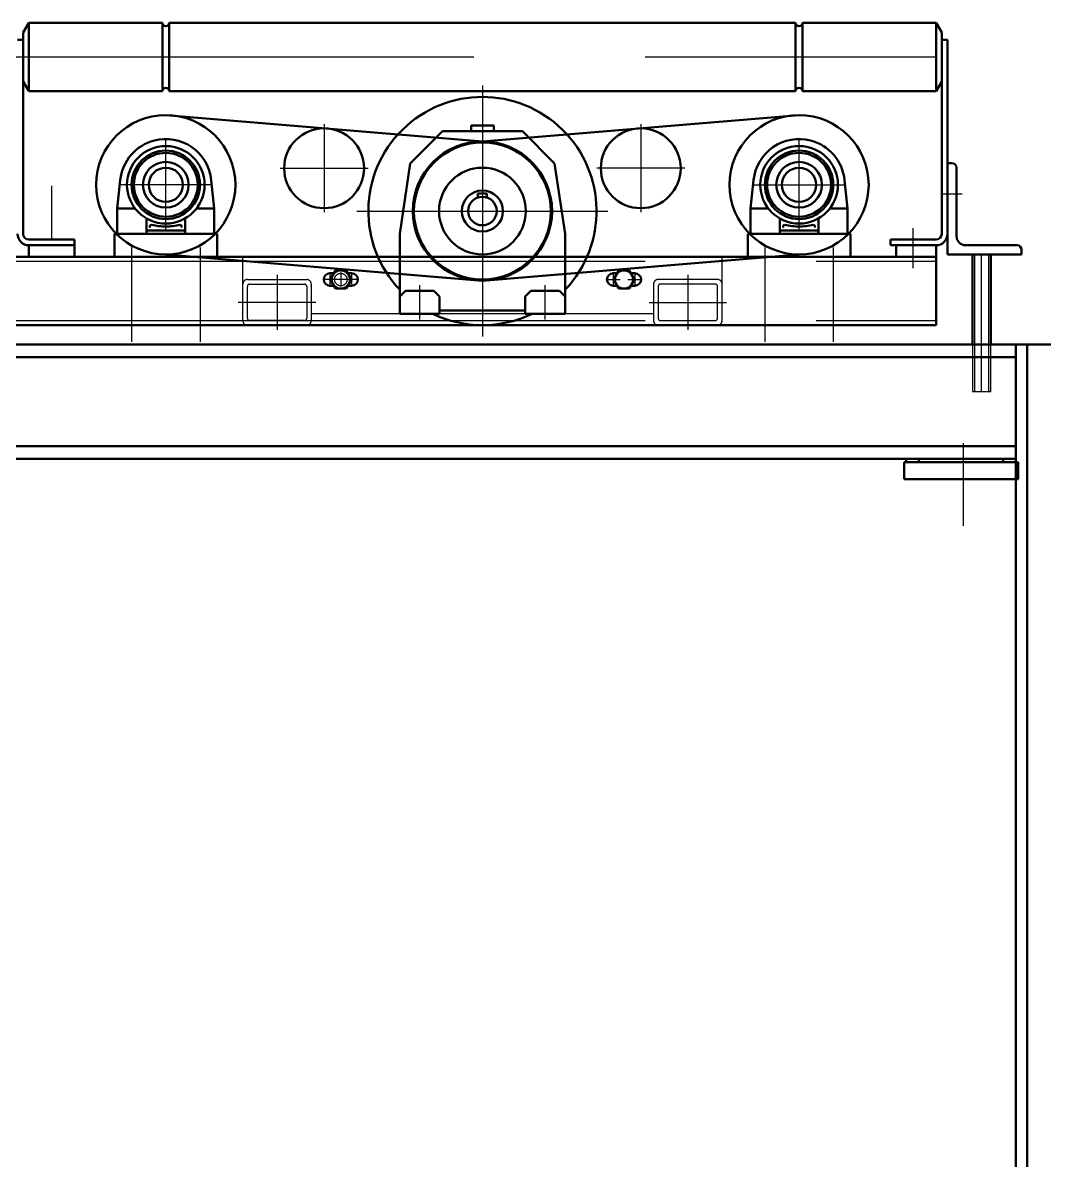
# Model space of a CAD drawing. Header units: millimetres. Extents: x 0 to 118800, y 79635 to 177025.
# Drawn here: x 31198 to 32093, y 100003 to 101000 of the extents above; entities that cross this region are included whole.
import ezdxf

# ---------------------------------------------------------------- set-up
doc = ezdxf.new("R2010")
doc.units = ezdxf.units.MM
doc.header["$LTSCALE"] = 200
for name, pattern in [('AM_DIN_F_W050', [6.25, 4.75, -1.5]), ('AM_DIN_G_W050', [13.75, 9.75, -1.5, 1, -1.5]), ('AM_ISO02W050x2', [3.75, 3, -0.75]), ('AM_ISO08W050x2', [9, 6, -0.75, 1.5, -0.75]), ('AUSGEZOGEN', [0])]:
    doc.linetypes.add(name, pattern=pattern)
doc.layers.add('1', color=7, linetype='Continuous')
for name, color, linetype, lineweight in [('AM_0', 7, 'Continuous', 50), ('AM_0N', 7, 'Continuous', 50), ('AM_2', 5, 'Continuous', 50), ('AM_3', 6, 'AM_DIN_F_W050', 25), ('AM_7', 4, 'AM_DIN_G_W050', 25)]:
    doc.layers.add(name, color=color, linetype=linetype, lineweight=lineweight)

# ---------------------------------------------------------------- blocks, each defined once
blk = doc.blocks.new('*U404')
at = {"layer": 'AM_0N'}
for p, q in [((32068.58, 100718.08), (32168.58, 100718.08)), ((32068.58, 99200.08), (32068.58, 100718.08)), ((32078.58, 100718.08), (32078.58, 99200.08))]:
    blk.add_line(p, q, dxfattribs=at)

msp = doc.modelspace()

# ---------------------------------------------------------------- linework, layer by layer
at = {"layer": '1', "color": 7, "linetype": 'AUSGEZOGEN'}
for p, q in [((31303.58, 100795.08), (31898.58, 100795.08)), ((31303.58, 100795.08), (31898.58, 100795.08)), ((31447.08, 100735.08), (31395.08, 100735.08)), ((31447.08, 100735.08), (31395.08, 100735.08)), ((31751.08, 100735.08), (31451.08, 100735.08)), ((31751.08, 100735.08), (31451.08, 100735.08)), ((31755.08, 100735.08), (31807.08, 100735.08)), ((31755.08, 100735.08), (31807.08, 100735.08))]:
    msp.add_line(p, q, dxfattribs=at)
at = {"layer": 'AM_0'}
for p, q in [((31203.58, 101000.08), (31198.58, 100991.41)), ((31203.58, 101000.08), (31198.58, 100991.41)), ((31203.58, 101000.08), (31203.58, 100940.08)), ((31203.58, 101000.08), (31235.58, 101000.08)), ((31203.58, 101000.08), (31203.58, 100940.08)), ((31203.58, 101000.08), (31235.58, 101000.08)), ((31235.58, 101000.08), (31320.58, 101000.08)), ((31235.58, 101000.08), (31320.58, 101000.08)), ((31320.58, 101000.08), (31320.58, 100940.08)), ((31320.58, 101000.08), (31320.58, 100940.08)), ((31875.58, 101000.08), (31326.58, 101000.08)), ((31326.58, 101000.08), (31326.58, 100940.08)), ((31326.58, 101000.08), (31326.58, 100940.08)), ((31875.58, 101000.08), (31326.58, 101000.08)), ((31875.58, 101000.08), (31875.58, 100940.08)), ((31875.58, 101000.08), (31875.58, 100940.08)), ((31998.58, 101000.08), (31881.58, 101000.08)), ((31881.58, 101000.08), (31881.58, 100940.08)), ((31998.58, 101000.08), (31881.58, 101000.08)), ((31881.58, 101000.08), (31881.58, 100940.08)), ((31998.58, 100940.08), (31998.58, 101000.08)), ((31998.58, 101000.08), (32003.58, 100991.41)), ((31998.58, 100940.08), (31998.58, 101000.08)), ((31998.58, 101000.08), (32003.58, 100991.41)), ((31198.58, 100948.74), (31198.58, 100991.42)), ((31198.58, 100948.74), (31198.58, 100991.42)), ((32003.58, 100948.74), (32003.58, 100991.42)), ((32003.58, 100948.74), (32003.58, 100991.42)), ((32003.58, 100948.74), (32003.58, 100991.42)), ((32003.58, 100948.74), (32003.58, 100991.42)), ((31198.58, 100985.08), (31193.58, 100985.08)), ((31198.58, 100985.08), (31193.58, 100985.08)), ((31198.58, 100815.08), (31198.58, 100985.08)), ((31198.58, 100815.08), (31198.58, 100985.08)), ((32003.58, 100815.08), (32003.58, 100985.08)), ((32003.58, 100985.08), (32008.58, 100985.08)), ((32003.58, 100815.08), (32003.58, 100985.08)), ((32003.58, 100985.08), (32008.58, 100985.08)), ((32008.58, 100815.08), (32008.58, 100985.08)), ((32008.58, 100815.08), (32008.58, 100985.08)), ((31203.58, 100940.08), (31198.58, 100948.74)), ((31203.58, 100940.08), (31198.58, 100948.74)), ((31998.58, 100940.08), (32003.58, 100948.74)), ((31998.58, 100940.08), (32003.58, 100948.74)), ((31203.58, 100940.08), (31235.58, 100940.08)), ((31203.58, 100940.08), (31235.58, 100940.08)), ((31235.58, 100940.08), (31320.58, 100940.08)), ((31235.58, 100940.08), (31320.58, 100940.08)), ((31875.58, 100940.08), (31326.58, 100940.08)), ((31875.58, 100940.08), (31326.58, 100940.08)), ((31998.58, 100940.08), (31881.58, 100940.08)), ((31998.58, 100940.08), (31881.58, 100940.08)), ((31591.08, 100910.08), (31611.08, 100910.08)), ((31591.08, 100910.08), (31591.08, 100905.08)), ((31591.08, 100910.08), (31611.08, 100910.08)), ((31591.08, 100910.08), (31591.08, 100905.08)), ((31611.08, 100910.08), (31611.08, 100905.08)), ((31611.08, 100910.08), (31611.08, 100905.08)), ((31566.08, 100905.08), (31537.79, 100876.79)), ((31566.08, 100905.08), (31537.79, 100876.79)), ((31636.08, 100905.08), (31566.08, 100905.08)), ((31636.08, 100905.08), (31566.08, 100905.08)), ((31636.08, 100905.08), (31664.36, 100876.79)), ((31636.08, 100905.08), (31664.36, 100876.79)), ((32008.58, 100877.08), (32008.58, 100797.08)), ((32012.58, 100877.08), (32008.58, 100877.08)), ((32008.58, 100877.08), (32008.58, 100797.08)), ((32012.58, 100877.08), (32008.58, 100877.08)), ((31537.79, 100876.79), (31528.58, 100815.08)), ((31537.79, 100876.79), (31528.58, 100815.08)), ((31664.36, 100876.79), (31673.58, 100815.08)), ((31664.36, 100876.79), (31673.58, 100815.08)), ((32016.58, 100813.08), (32016.58, 100873.08)), ((32016.58, 100813.08), (32016.58, 100873.08)), ((31281.08, 100837.18), (31283.69, 100862.24)), ((31281.08, 100837.18), (31283.69, 100862.24)), ((31366.08, 100837.18), (31363.46, 100862.24)), ((31366.08, 100837.18), (31363.46, 100862.24)), ((31836.08, 100837.18), (31838.7, 100862.24)), ((31836.08, 100837.18), (31838.7, 100862.24)), ((31921.08, 100837.18), (31918.46, 100862.24)), ((31921.08, 100837.18), (31918.46, 100862.24)), ((31597.08, 100846.92), (31597.08, 100850.58)), ((31597.08, 100850.58), (31605.08, 100850.58)), ((31597.08, 100846.92), (31597.08, 100850.58)), ((31597.08, 100850.58), (31605.08, 100850.58)), ((31605.08, 100850.58), (31605.08, 100846.92)), ((31605.08, 100850.58), (31605.08, 100846.92)), ((31296.76, 100837.18), (31281.08, 100837.18)), ((31281.08, 100815.18), (31281.08, 100837.18)), ((31296.76, 100837.18), (31281.08, 100837.18)), ((31281.08, 100815.18), (31281.08, 100837.18)), ((31366.08, 100837.18), (31350.4, 100837.18)), ((31366.08, 100837.18), (31350.4, 100837.18)), ((31366.08, 100815.18), (31366.08, 100837.18)), ((31366.08, 100815.18), (31366.08, 100837.18)), ((31836.08, 100837.18), (31851.76, 100837.18)), ((31836.08, 100815.18), (31836.08, 100837.18)), ((31836.08, 100837.18), (31851.76, 100837.18)), ((31836.08, 100815.18), (31836.08, 100837.18)), ((31905.4, 100837.18), (31921.08, 100837.18)), ((31905.4, 100837.18), (31921.08, 100837.18)), ((31921.08, 100815.18), (31921.08, 100837.18)), ((31921.08, 100815.18), (31921.08, 100837.18)), ((31306.58, 100815.18), (31306.58, 100828.63)), ((31306.58, 100815.18), (31306.58, 100828.63)), ((31340.58, 100815.18), (31340.58, 100828.63)), ((31340.58, 100815.18), (31340.58, 100828.63)), ((31861.58, 100815.18), (31861.58, 100828.63)), ((31861.58, 100815.18), (31861.58, 100828.63)), ((31895.58, 100815.18), (31895.58, 100828.63)), ((31895.58, 100815.18), (31895.58, 100828.63)), ((31338.58, 100818.08), (31308.58, 100818.08)), ((31338.58, 100818.08), (31308.58, 100818.08)), ((31863.58, 100818.08), (31893.58, 100818.08)), ((31863.58, 100818.08), (31893.58, 100818.08)), ((31243.58, 100810.08), (31203.58, 100810.08)), ((31243.58, 100810.08), (31203.58, 100810.08)), ((31243.58, 100805.08), (31243.58, 100810.08)), ((31243.58, 100805.08), (31243.58, 100810.08)), ((31278.58, 100815.18), (31278.58, 100795.08)), ((31368.58, 100815.18), (31278.58, 100815.18)), ((31278.58, 100815.18), (31278.58, 100795.08)), ((31368.58, 100815.18), (31278.58, 100815.18)), ((31306.58, 100815.18), (31281.08, 100815.18)), ((31306.58, 100815.18), (31281.08, 100815.18)), ((31366.08, 100815.18), (31340.58, 100815.18)), ((31366.08, 100815.18), (31340.58, 100815.18)), ((31368.58, 100795.08), (31368.58, 100815.18)), ((31368.58, 100795.08), (31368.58, 100815.18)), ((31528.58, 100745.08), (31528.58, 100815.08)), ((31528.58, 100745.08), (31528.58, 100815.08)), ((31673.58, 100766.2), (31673.58, 100815.08)), ((31673.58, 100766.2), (31673.58, 100815.08)), ((31833.58, 100815.18), (31923.58, 100815.18)), ((31833.58, 100795.08), (31833.58, 100815.18)), ((31833.58, 100815.18), (31923.58, 100815.18)), ((31833.58, 100795.08), (31833.58, 100815.18)), ((31836.08, 100815.18), (31861.58, 100815.18)), ((31836.08, 100815.18), (31861.58, 100815.18)), ((31895.58, 100815.18), (31921.08, 100815.18)), ((31895.58, 100815.18), (31921.08, 100815.18)), ((31923.58, 100815.18), (31923.58, 100795.08)), ((31923.58, 100815.18), (31923.58, 100795.08)), ((31958.58, 100805.08), (31958.58, 100810.08)), ((31958.58, 100810.08), (31998.58, 100810.08)), ((31958.58, 100805.08), (31958.58, 100810.08)), ((31958.58, 100810.08), (31998.58, 100810.08)), ((31243.58, 100805.08), (31203.58, 100805.08)), ((31203.58, 100805.08), (31203.58, 100795.08)), ((31243.58, 100805.08), (31203.58, 100805.08)), ((31243.58, 100805.08), (31203.58, 100805.08)), ((31203.58, 100805.08), (31203.58, 100795.08)), ((31243.58, 100805.08), (31203.58, 100805.08)), ((31243.58, 100795.08), (31243.58, 100805.08)), ((31243.58, 100795.08), (31243.58, 100805.08)), ((31958.58, 100805.08), (31998.58, 100805.08)), ((31958.58, 100805.08), (31998.58, 100805.08)), ((31958.58, 100805.08), (31998.58, 100805.08)), ((31958.58, 100805.08), (31998.58, 100805.08)), ((31963.58, 100805.08), (31998.58, 100805.08)), ((31963.58, 100805.08), (31963.58, 100795.08)), ((31963.58, 100805.08), (31998.58, 100805.08)), ((31963.58, 100805.08), (31963.58, 100795.08)), ((31998.58, 100805.08), (31998.58, 100735.08)), ((31998.58, 100805.08), (31998.58, 100735.08)), ((32069.57, 100805.08), (32024.57, 100805.08)), ((32069.57, 100805.08), (32024.57, 100805.08)), ((32073.57, 100801.08), (32073.57, 100797.08)), ((31189.58, 100795.08), (31998.58, 100795.08)), ((31189.58, 100795.08), (31998.58, 100795.08)), ((31203.58, 100795.08), (31243.58, 100795.08)), ((31203.58, 100795.08), (31243.58, 100795.08)), ((32008.58, 100797.08), (32073.58, 100797.08)), ((32008.58, 100797.08), (32073.58, 100797.08)), ((32030.58, 100797.08), (32030.58, 100718.08)), ((32030.58, 100797.08), (32030.58, 100718.08)), ((32046.58, 100718.08), (32046.58, 100797.08)), ((32046.58, 100718.08), (32046.58, 100797.08)), ((31470.91, 100780.58), (31467.47, 100780.58)), ((31470.91, 100780.58), (31467.47, 100780.58)), ((31467.73, 100775.08), (31472.35, 100783.08)), ((31467.73, 100775.08), (31472.35, 100783.08)), ((31472.35, 100783.08), (31481.59, 100783.08)), ((31472.35, 100783.08), (31481.59, 100783.08)), ((31481.59, 100783.08), (31486.21, 100775.08)), ((31481.59, 100783.08), (31486.21, 100775.08)), ((31486.47, 100780.58), (31483.03, 100780.58)), ((31486.47, 100780.58), (31483.03, 100780.58)), ((31715.69, 100780.58), (31719.12, 100780.58)), ((31715.69, 100780.58), (31719.12, 100780.58)), ((31715.95, 100775.08), (31720.57, 100783.08)), ((31715.95, 100775.08), (31720.57, 100783.08)), ((31720.57, 100783.08), (31729.81, 100783.08)), ((31720.57, 100783.08), (31729.81, 100783.08)), ((31729.81, 100783.08), (31734.42, 100775.08)), ((31729.81, 100783.08), (31734.42, 100775.08)), ((31731.25, 100780.58), (31734.69, 100780.58)), ((31731.25, 100780.58), (31734.69, 100780.58)), ((31467.47, 100769.58), (31470.91, 100769.58)), ((31467.47, 100769.58), (31470.91, 100769.58)), ((31472.35, 100767.08), (31467.73, 100775.08)), ((31472.35, 100767.08), (31467.73, 100775.08)), ((31486.21, 100775.08), (31481.59, 100767.08)), ((31486.21, 100775.08), (31481.59, 100767.08)), ((31483.03, 100769.58), (31486.47, 100769.58)), ((31483.03, 100769.58), (31486.47, 100769.58)), ((31719.12, 100769.58), (31715.69, 100769.58)), ((31719.12, 100769.58), (31715.69, 100769.58)), ((31720.57, 100767.08), (31715.95, 100775.08)), ((31720.57, 100767.08), (31715.95, 100775.08)), ((31734.42, 100775.08), (31729.81, 100767.08)), ((31734.42, 100775.08), (31729.81, 100767.08)), ((31734.69, 100769.58), (31731.25, 100769.58)), ((31734.69, 100769.58), (31731.25, 100769.58)), ((31481.59, 100767.08), (31472.35, 100767.08)), ((31481.59, 100767.08), (31472.35, 100767.08)), ((31533.58, 100765.08), (31528.58, 100760.08)), ((31533.58, 100765.08), (31528.58, 100760.08)), ((31558.58, 100765.08), (31533.58, 100765.08)), ((31558.58, 100765.08), (31533.58, 100765.08)), ((31558.58, 100765.08), (31563.58, 100760.08)), ((31558.58, 100765.08), (31563.58, 100760.08)), ((31563.58, 100745.08), (31563.58, 100760.08)), ((31563.58, 100745.08), (31563.58, 100760.08)), ((31638.58, 100760.08), (31643.58, 100765.08)), ((31638.58, 100760.08), (31643.58, 100765.08)), ((31638.58, 100745.08), (31638.58, 100760.08)), ((31638.58, 100745.08), (31638.58, 100760.08)), ((31668.58, 100765.08), (31643.58, 100765.08)), ((31668.58, 100765.08), (31643.58, 100765.08)), ((31668.58, 100765.08), (31673.58, 100760.08)), ((31668.58, 100765.08), (31673.58, 100760.08)), ((31673.58, 100745.08), (31673.58, 100766.2)), ((31673.58, 100745.08), (31673.58, 100766.2)), ((31729.81, 100767.08), (31720.57, 100767.08)), ((31729.81, 100767.08), (31720.57, 100767.08)), ((31563.58, 100748.08), (31638.58, 100748.08)), ((31563.58, 100748.08), (31638.58, 100748.08)), ((31528.58, 100745.08), (31563.58, 100745.08)), ((31528.58, 100745.08), (31563.58, 100745.08)), ((31644.67, 100745.08), (31638.58, 100745.08)), ((31644.67, 100745.08), (31638.58, 100745.08)), ((31673.58, 100745.08), (31644.67, 100745.08)), ((31673.58, 100745.08), (31644.67, 100745.08)), ((30393.58, 100735.08), (31998.58, 100735.08)), ((30393.58, 100735.08), (31998.58, 100735.08)), ((30323.58, 100718.08), (31972.58, 100718.08)), ((30323.58, 100718.08), (31972.58, 100718.08)), ((31972.58, 100718.08), (32068.58, 100718.08)), ((31972.58, 100718.08), (32068.58, 100718.08)), ((32068.58, 100718.08), (32068.58, 100615.08)), ((32068.58, 100718.08), (32068.58, 100615.08)), ((30323.58, 100707.08), (32068.58, 100707.08)), ((30323.58, 100707.08), (32068.58, 100707.08)), ((30323.58, 100629.08), (32068.58, 100629.08)), ((30323.58, 100629.08), (32068.58, 100629.08)), ((30323.58, 100618.08), (32068.58, 100618.08)), ((30323.58, 100618.08), (32068.58, 100618.08)), ((31972.58, 100615.08), (31972.58, 100618.08)), ((31972.58, 100615.08), (31972.58, 100618.08)), ((31983.58, 100615.08), (31983.58, 100618.08)), ((31983.58, 100615.08), (31983.58, 100618.08)), ((32057.58, 100615.08), (32057.58, 100618.08)), ((32057.58, 100615.08), (32057.58, 100618.08)), ((31970.58, 100615.08), (32070.58, 100615.08)), ((31970.58, 100600.08), (31970.58, 100615.08)), ((31970.58, 100615.08), (32070.58, 100615.08)), ((31970.58, 100600.08), (31970.58, 100615.08)), ((32070.58, 100615.08), (32070.58, 100600.08)), ((32070.58, 100615.08), (32070.58, 100600.08)), ((32070.58, 100600.08), (31970.58, 100600.08)), ((32070.58, 100600.08), (31970.58, 100600.08))]:
    msp.add_line(p, q, dxfattribs=at)
for centre, radius in [((31323.58, 100858.08), 34), ((31323.58, 100858.08), 34), ((31323.58, 100858.08), 30), ((31323.58, 100858.08), 30), ((31601.08, 100835.08), 61), ((31601.08, 100835.08), 61), ((31601.08, 100835.08), 60), ((31601.08, 100835.08), 60), ((31878.58, 100858.08), 34), ((31878.58, 100858.08), 34), ((31878.58, 100858.08), 30), ((31878.58, 100858.08), 30), ((31323.58, 100858.08), 28), ((31323.58, 100858.08), 28), ((31323.58, 100858.08), 20), ((31323.58, 100858.08), 20), ((31878.58, 100858.08), 28), ((31878.58, 100858.08), 28), ((31878.58, 100858.08), 20), ((31878.58, 100858.08), 20), ((31323.58, 100858.08), 15), ((31323.58, 100858.08), 15), ((31878.58, 100858.08), 15), ((31878.58, 100858.08), 15), ((31601.08, 100835.08), 18), ((31601.08, 100835.08), 18), ((31601.08, 100835.08), 12.5), ((31601.08, 100835.08), 12.5), ((31476.97, 100775.08), 8), ((31476.97, 100775.08), 8), ((31725.19, 100775.08), 8), ((31725.19, 100775.08), 8)]:
    msp.add_circle(centre, radius, dxfattribs=at)
for centre, radius, start, end in [((31323.58, 101000.08), 3, 180, 0), ((31323.58, 101000.08), 3, 180, 0), ((31878.58, 101000.08), 3, 180, 0), ((31878.58, 101000.08), 3, 180, 0), ((31323.58, 100940.08), 3, 0, 180), ((31323.58, 100940.08), 3, 0, 180), ((31878.58, 100940.08), 3, 0, 180), ((31878.58, 100940.08), 3, 0, 180), ((31601.08, 100835.08), 100, 316.46884, 223.53113), ((31601.08, 100835.08), 100, 316.46884, 223.53113), ((31323.58, 100858.08), 40.1, 104.46856, 174.03957), ((31323.58, 100858.08), 40.1, 104.46856, 174.03957), ((31323.58, 100858.08), 40.1, 5.96028, 104.46856), ((31323.58, 100858.08), 40.1, 5.96028, 104.46856), ((31878.58, 100858.08), 40.1, 75.53146, 174.03973), ((31878.58, 100858.08), 40.1, 75.53146, 174.03973), ((31878.58, 100858.08), 40.1, 5.96045, 75.53146), ((31878.58, 100858.08), 40.1, 5.96045, 75.53146), ((32012.58, 100873.08), 4, 0, 89.99999), ((32012.58, 100873.08), 4, 0, 89.99999), ((31308.58, 100816.08), 2, 90.00001, 180), ((31308.58, 100816.08), 2, 90.00001, 180), ((31310.98, 100821.65), 1.36, 83.0233, 235.1304), ((31310.98, 100821.65), 1.36, 83.0233, 235.1304), ((31323.88, 100875.73), 54.25, 256.42221, 269.68594), ((31323.88, 100875.73), 54.25, 256.42221, 269.68594), ((31323.28, 100875.73), 54.25, 270.31406, 283.57779), ((31323.28, 100875.73), 54.25, 270.31406, 283.57779), ((31336.18, 100821.65), 1.36, 304.8696, 96.97668), ((31336.18, 100821.65), 1.36, 304.8696, 96.97668), ((31338.58, 100816.08), 2, 0, 90.00001), ((31338.58, 100816.08), 2, 0, 90.00001), ((31863.58, 100816.08), 2, 90.00001, 180), ((31863.58, 100816.08), 2, 90.00001, 180), ((31865.98, 100821.65), 1.36, 83.02332, 235.13043), ((31865.98, 100821.65), 1.36, 83.02332, 235.13043), ((31878.88, 100875.73), 54.25, 256.42221, 269.68594), ((31878.88, 100875.73), 54.25, 256.42221, 269.68594), ((31878.28, 100875.73), 54.25, 270.31406, 283.57779), ((31878.28, 100875.73), 54.25, 270.31406, 283.57779), ((31891.18, 100821.65), 1.36, 304.8696, 96.97672), ((31891.18, 100821.65), 1.36, 304.8696, 96.97672), ((31893.58, 100816.08), 2, 0, 90.00001), ((31893.58, 100816.08), 2, 0, 90.00001), ((31203.58, 100815.08), 10, 180, 270), ((31203.58, 100815.08), 10, 180, 270), ((31203.58, 100815.08), 5, 180, 270), ((31203.58, 100815.08), 5, 180, 270), ((31998.58, 100815.08), 5, 270, 0), ((31998.58, 100815.08), 10, 270, 0), ((31998.58, 100815.08), 5, 270, 0), ((31998.58, 100815.08), 10, 270, 0), ((32024.57, 100813.08), 8, 180, 270), ((32024.57, 100813.08), 8, 180, 270), ((32069.57, 100801.08), 4, 0, 89.99999), ((32069.57, 100801.08), 4, 0, 89.99999), ((31467.47, 100775.08), 5.5, 90.00001, 270.00001), ((31467.47, 100775.08), 5.5, 90.00001, 270.00001), ((31486.47, 100775.08), 5.5, 270, 90), ((31486.47, 100775.08), 5.5, 270, 90), ((31715.69, 100775.08), 5.5, 89.99999, 269.99999), ((31715.69, 100775.08), 5.5, 89.99999, 269.99999), ((31734.69, 100775.08), 5.5, 270, 90), ((31734.69, 100775.08), 5.5, 270, 90), ((31601.08, 100835.08), 100, 244.15869, 295.84128), ((31601.08, 100835.08), 100, 244.15869, 295.84128)]:
    msp.add_arc(centre, radius, start, end, dxfattribs=at)
at = {"layer": 'AM_2'}
for p, q in [((31601.08, 100896.08), (31323.58, 100919.08)), ((31601.08, 100896.08), (31323.58, 100919.08)), ((31601.08, 100896.08), (31878.58, 100919.08)), ((31601.08, 100896.08), (31878.58, 100919.08)), ((31601.08, 100774.08), (31323.58, 100797.08)), ((31601.08, 100774.08), (31323.58, 100797.08)), ((31601.08, 100774.08), (31878.58, 100797.08)), ((31601.08, 100774.08), (31878.58, 100797.08))]:
    msp.add_line(p, q, dxfattribs=at)
for centre, radius in [((31323.58, 100858.08), 61), ((31323.58, 100858.08), 61), ((31878.58, 100858.08), 61), ((31878.58, 100858.08), 61), ((31462.33, 100872.58), 35), ((31462.33, 100872.58), 35), ((31739.83, 100872.58), 35), ((31739.83, 100872.58), 35), ((31601.08, 100835.08), 38), ((31601.08, 100835.08), 38)]:
    msp.add_circle(centre, radius, dxfattribs=at)
at = {"layer": 'AM_3', "linetype": 'AM_ISO02W050x2'}
for p, q in [((30393.58, 100791.08), (31998.58, 100791.08)), ((30393.58, 100791.08), (31998.58, 100791.08)), ((31391.08, 100739.08), (31391.08, 100795.08)), ((31391.08, 100739.08), (31391.08, 100795.08)), ((31811.08, 100739.08), (31811.08, 100795.08)), ((31811.08, 100739.08), (31811.08, 100795.08)), ((32032.33, 100797.08), (32032.33, 100718.08)), ((32032.33, 100797.08), (32032.33, 100718.08)), ((32044.83, 100718.08), (32044.83, 100797.08)), ((32044.83, 100718.08), (32044.83, 100797.08)), ((31395.08, 100775.08), (31447.08, 100775.08)), ((31395.08, 100775.08), (31447.08, 100775.08)), ((31395.08, 100741.08), (31395.08, 100769.08)), ((31395.08, 100741.08), (31395.08, 100769.08)), ((31397.08, 100771.08), (31445.08, 100771.08)), ((31397.08, 100771.08), (31445.08, 100771.08)), ((31447.08, 100769.08), (31447.08, 100741.08)), ((31447.08, 100769.08), (31447.08, 100741.08)), ((31451.08, 100771.08), (31451.08, 100739.08)), ((31451.08, 100771.08), (31451.08, 100739.08)), ((31751.08, 100771.08), (31751.08, 100739.08)), ((31751.08, 100771.08), (31751.08, 100739.08)), ((31807.08, 100775.08), (31755.08, 100775.08)), ((31807.08, 100775.08), (31755.08, 100775.08)), ((31755.08, 100769.08), (31755.08, 100741.08)), ((31755.08, 100769.08), (31755.08, 100741.08)), ((31805.08, 100771.08), (31757.08, 100771.08)), ((31805.08, 100771.08), (31757.08, 100771.08)), ((31807.08, 100741.08), (31807.08, 100769.08)), ((31807.08, 100741.08), (31807.08, 100769.08)), ((30393.58, 100739.08), (31998.58, 100739.08)), ((30393.58, 100739.08), (31998.58, 100739.08)), ((31445.08, 100739.08), (31397.08, 100739.08)), ((31445.08, 100739.08), (31397.08, 100739.08)), ((31751.08, 100745.08), (31451.08, 100745.08)), ((31751.08, 100745.08), (31451.08, 100745.08)), ((31757.08, 100739.08), (31805.08, 100739.08)), ((31757.08, 100739.08), (31805.08, 100739.08)), ((32030.58, 100718.08), (32030.58, 100677.08)), ((32030.58, 100718.08), (32030.58, 100677.08)), ((32032.33, 100718.08), (32032.33, 100677.08)), ((32032.33, 100718.08), (32032.33, 100677.08)), ((32044.83, 100677.08), (32044.83, 100718.08)), ((32044.83, 100677.08), (32044.83, 100718.08)), ((32046.58, 100677.08), (32046.58, 100718.08)), ((32046.58, 100677.08), (32046.58, 100718.08)), ((32030.58, 100677.08), (32046.58, 100677.08)), ((32030.58, 100677.08), (32046.58, 100677.08))]:
    msp.add_line(p, q, dxfattribs=at)
msp.add_circle((31476.97, 100775.08), 5.5, dxfattribs=at)
msp.add_circle((31476.97, 100775.08), 5.5, dxfattribs=at)
for centre, radius, start, end in [((31395.08, 100771.08), 4, 89.99999, 180), ((31395.08, 100771.08), 4, 89.99999, 180), ((31397.08, 100769.08), 2, 89.99999, 180), ((31397.08, 100769.08), 2, 89.99999, 180), ((31445.08, 100769.08), 2, 0, 90), ((31445.08, 100769.08), 2, 0, 90), ((31447.08, 100771.08), 4, 0, 90), ((31447.08, 100771.08), 4, 0, 90), ((31755.08, 100771.08), 4, 89.99999, 180), ((31755.08, 100771.08), 4, 89.99999, 180), ((31757.08, 100769.08), 2, 89.99999, 180), ((31757.08, 100769.08), 2, 89.99999, 180), ((31805.08, 100769.08), 2, 0, 90), ((31805.08, 100769.08), 2, 0, 90), ((31807.08, 100771.08), 4, 0, 90), ((31807.08, 100771.08), 4, 0, 90), ((31395.08, 100739.08), 4, 180, 270), ((31395.08, 100739.08), 4, 180, 270), ((31397.08, 100741.08), 2, 180, 270), ((31397.08, 100741.08), 2, 180, 270), ((31445.08, 100741.08), 2, 270, 0), ((31445.08, 100741.08), 2, 270, 0), ((31447.08, 100739.08), 4, 270, 0), ((31447.08, 100739.08), 4, 270, 0), ((31755.08, 100739.08), 4, 180, 270), ((31755.08, 100739.08), 4, 180, 270), ((31757.08, 100741.08), 2, 180, 270), ((31757.08, 100741.08), 2, 180, 270), ((31805.08, 100741.08), 2, 270, 0), ((31805.08, 100741.08), 2, 270, 0), ((31807.08, 100739.08), 4, 270, 0), ((31807.08, 100739.08), 4, 270, 0)]:
    msp.add_arc(centre, radius, start, end, dxfattribs=at)
at = {"layer": 'AM_7', "linetype": 'AM_ISO08W050x2'}
for p, q in [((30393.58, 100970.08), (31998.58, 100970.08)), ((30393.58, 100970.08), (31998.58, 100970.08)), ((31601.08, 100945.08), (31601.08, 100725.08)), ((31601.08, 100945.08), (31601.08, 100725.08)), ((31462.33, 100911.08), (31462.33, 100834.08)), ((31462.33, 100911.08), (31462.33, 100834.08)), ((31739.83, 100911.08), (31739.83, 100834.08)), ((31739.83, 100911.08), (31739.83, 100834.08)), ((31323.58, 100818.08), (31323.58, 100898.08)), ((31323.58, 100818.08), (31323.58, 100898.08)), ((31878.58, 100818.08), (31878.58, 100898.08)), ((31878.58, 100818.08), (31878.58, 100898.08)), ((31423.83, 100872.58), (31500.83, 100872.58)), ((31423.83, 100872.58), (31500.83, 100872.58)), ((31778.33, 100872.58), (31701.33, 100872.58)), ((31778.33, 100872.58), (31701.33, 100872.58)), ((31223.58, 100810.08), (31223.58, 100857.2)), ((31223.58, 100810.08), (31223.58, 100857.2)), ((31363.58, 100858.08), (31283.58, 100858.08)), ((31363.58, 100858.08), (31283.58, 100858.08)), ((31838.58, 100858.08), (31918.58, 100858.08)), ((31838.58, 100858.08), (31918.58, 100858.08)), ((32003.58, 100850.08), (32021.58, 100850.08)), ((32003.58, 100850.08), (32021.58, 100850.08)), ((31491.08, 100835.08), (31711.08, 100835.08)), ((31491.08, 100835.08), (31711.08, 100835.08)), ((31978.58, 100785.08), (31978.58, 100820.08)), ((31978.58, 100785.08), (31978.58, 100820.08)), ((31978.58, 100785.08), (31978.58, 100820.08)), ((31978.58, 100785.08), (31978.58, 100820.08)), ((31293.58, 100803.26), (31293.58, 100720.39)), ((31293.58, 100803.26), (31293.58, 100720.39)), ((31353.58, 100803.26), (31353.58, 100720.39)), ((31353.58, 100803.26), (31353.58, 100720.39)), ((31848.58, 100803.26), (31848.58, 100720.39)), ((31848.58, 100803.26), (31848.58, 100720.39)), ((31908.58, 100803.26), (31908.58, 100720.39)), ((31908.58, 100803.26), (31908.58, 100720.39)), ((32038.58, 100677.08), (32038.58, 100797.08)), ((32038.58, 100677.08), (32038.58, 100797.08)), ((31421.08, 100779.08), (31421.08, 100731.08)), ((31421.08, 100779.08), (31421.08, 100731.08)), ((31467.47, 100781.13), (31467.47, 100769.03)), ((31467.47, 100781.13), (31467.47, 100769.03)), ((31476.97, 100781.13), (31476.97, 100769.03)), ((31476.97, 100781.13), (31476.97, 100769.03)), ((31486.47, 100781.13), (31486.47, 100769.03)), ((31486.47, 100781.13), (31486.47, 100769.03)), ((31715.69, 100781.13), (31715.69, 100769.03)), ((31715.69, 100781.13), (31715.69, 100769.03)), ((31734.69, 100781.13), (31734.69, 100769.03)), ((31734.69, 100781.13), (31734.69, 100769.03)), ((31781.08, 100779.08), (31781.08, 100731.08)), ((31781.08, 100779.08), (31781.08, 100731.08)), ((31473.52, 100775.08), (31461.42, 100775.08)), ((31473.52, 100775.08), (31461.42, 100775.08)), ((31483.02, 100775.08), (31470.92, 100775.08)), ((31483.02, 100775.08), (31470.92, 100775.08)), ((31492.52, 100775.08), (31480.42, 100775.08)), ((31492.52, 100775.08), (31480.42, 100775.08)), ((31546.08, 100740.08), (31546.08, 100770.08)), ((31546.08, 100740.08), (31546.08, 100770.08)), ((31656.08, 100740.08), (31656.08, 100770.08)), ((31656.08, 100740.08), (31656.08, 100770.08)), ((31709.64, 100775.08), (31721.74, 100775.08)), ((31709.64, 100775.08), (31721.74, 100775.08)), ((31728.64, 100775.08), (31740.74, 100775.08)), ((31728.64, 100775.08), (31740.74, 100775.08)), ((31455.08, 100755.08), (31387.08, 100755.08)), ((31455.08, 100755.08), (31387.08, 100755.08)), ((31747.08, 100755.08), (31815.08, 100755.08)), ((31747.08, 100755.08), (31815.08, 100755.08)), ((32022.42, 100631.84), (32022.42, 100559.21)), ((32022.42, 100631.84), (32022.42, 100559.21))]:
    msp.add_line(p, q, dxfattribs=at)

# ---------------------------------------------------------------- block references
at = {"layer": 'AM_0N'}
msp.add_blockref('*U404', (0, 0), dxfattribs=at)

doc.saveas('drawing.dxf')
